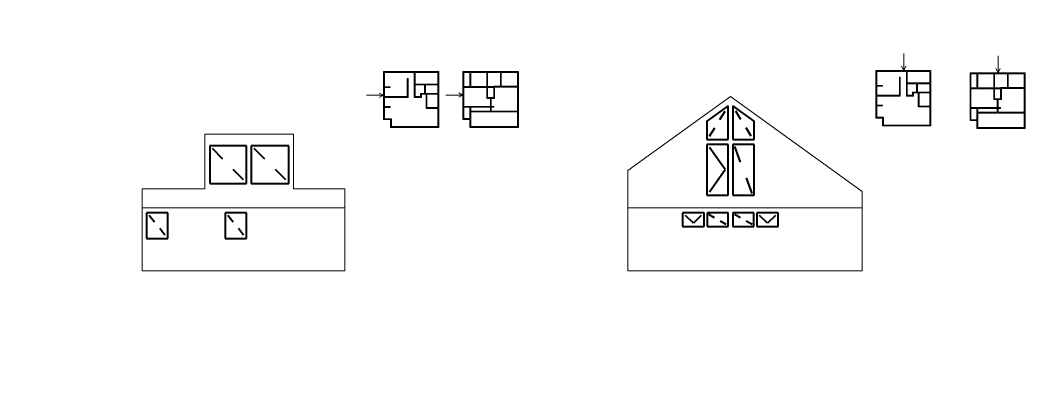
# Model space of a CAD drawing. Header units: millimetres. Extents: x 0 to 6720, y 0 to 401.
# Drawn here: x 823 to 1667, y 0 to 297 of the extents above; entities that cross this region are included whole.
import ezdxf

# ---------------------------------------------------------------- set-up
doc = ezdxf.new("R2010")
doc.units = ezdxf.units.MM
for name, pattern in [('K5LT32773', [0]), ('K5LT32775', [250, 62.5, -62.5, 62.5, -62.5]), ('K5LT32776', [0]), ('K5LT32778', [0]), ('K5LT32779', [0]), ('K5LT32780', [250, 62.5, -62.5, 62.5, -62.5]), ('K5LT_BASIC', [0])]:
    doc.linetypes.add(name, pattern=pattern)
doc.layers.add('Системный слой', color=7, linetype='Continuous')

msp = doc.modelspace()

# ---------------------------------------------------------------- linework, layer by layer
at = {"layer": 'Системный слой', "color": 1, "linetype": 'K5LT32778', "lineweight": 18}
for p, q in [((1554.07075, 255.62926), (1554.07075, 269.7469)), ((1632.07075, 253.6), (1632.07075, 267.71765)), ((1554.07075, 255.62926), (1552.30604, 259.15867)), ((1554.07075, 255.62926), (1555.83545, 259.15867)), ((1632.07075, 253.6), (1630.30604, 257.12941)), ((1632.07075, 253.6), (1633.83545, 257.12941)), ((1123.70616, 235.16697), (1120.16006, 236.94002)), ((1189.44138, 235.22459), (1185.89528, 236.99764)), ((1123.70616, 235.16697), (1109.52176, 235.16697)), ((1123.70616, 235.16697), (1120.16006, 233.39392)), ((1189.44138, 235.22459), (1175.25699, 235.22459)), ((1189.44138, 235.22459), (1185.89528, 233.45154))]:
    msp.add_line(p, q, dxfattribs=at)
at = {"layer": 'Системный слой', "color": 3, "linetype": 'K5LT32779', "lineweight": 18}
for p, q in [((1123.70616, 254.62323), (1123.70616, 253.77217)), ((1123.70616, 249.58777), (1123.70616, 253.77217)), ((1124.46266, 253.77217), (1123.70616, 253.77217)), ((1124.46266, 253.77217), (1124.46266, 253.86673)), ((1124.46266, 249.58777), (1124.46266, 253.77217)), ((1189.44138, 254.68085), (1189.44138, 241.44208)), ((1190.19789, 242.2695), (1190.19789, 253.92435)), ((1547.22369, 255.62926), (1530.89428, 255.62926)), ((1531.64722, 254.87631), (1547.22369, 254.87631)), ((1547.22369, 255.62926), (1551.41193, 255.62926)), ((1547.22369, 255.62926), (1547.22369, 254.87631)), ((1547.22369, 254.87631), (1551.41193, 254.87631)), ((1551.97663, 255.62926), (1551.41193, 255.62926)), ((1551.41193, 254.87631), (1551.41193, 255.62926)), ((1551.41193, 254.87631), (1551.97663, 254.87631)), ((1551.97663, 255.62926), (1556.07075, 255.62926)), ((1551.97663, 255.62926), (1551.97663, 254.87631)), ((1551.97663, 254.87631), (1556.07075, 254.87631)), ((1557.01193, 255.62926), (1556.07075, 255.62926)), ((1556.07075, 254.87631), (1556.07075, 255.62926)), ((1556.07075, 254.87631), (1556.1884, 254.87631)), ((1556.89428, 254.87631), (1557.01193, 254.87631)), ((1557.01193, 255.62926), (1561.10604, 255.62926)), ((1557.01193, 255.62926), (1557.01193, 254.87631)), ((1557.01193, 254.87631), (1561.10604, 254.87631)), ((1561.67075, 255.62926), (1561.10604, 255.62926)), ((1561.10604, 254.87631), (1561.10604, 255.62926)), ((1561.10604, 254.87631), (1561.67075, 254.87631)), ((1561.67075, 255.62926), (1565.85898, 255.62926)), ((1561.67075, 255.62926), (1561.67075, 254.87631)), ((1561.67075, 254.87631), (1565.85898, 254.87631)), ((1576.49428, 255.62926), (1565.85898, 255.62926)), ((1565.85898, 254.87631), (1565.85898, 255.62926)), ((1565.85898, 254.87631), (1575.74134, 254.87631)), ((1629.92957, 253.6), (1608.89428, 253.6)), ((1629.92957, 253.6), (1634.07075, 253.6)), ((1629.92957, 253.6), (1629.92957, 252.84706)), ((1629.92957, 253.6), (1634.07075, 253.6)), ((1629.92957, 253.6), (1629.92957, 252.84706)), ((1635.01193, 253.6), (1634.07075, 253.6)), ((1634.07075, 252.84706), (1634.07075, 253.6)), ((1634.07075, 252.84706), (1634.07075, 253.6)), ((1635.01193, 253.6), (1635.01193, 252.84706)), ((1635.01193, 253.6), (1639.1531, 253.6)), ((1635.01193, 253.6), (1635.01193, 252.84706)), ((1654.49428, 253.6), (1639.1531, 253.6)), ((1639.1531, 252.84706), (1639.1531, 253.6)), ((1639.1531, 252.84706), (1639.1531, 253.6)), ((1123.70616, 249.58777), (1123.70616, 238.3821)), ((1123.70616, 249.58777), (1124.46266, 249.58777)), ((1124.46266, 238.3821), (1124.46266, 249.58777)), ((1609.64722, 252.84706), (1614.61193, 252.84706)), ((1615.31781, 252.84706), (1628.44722, 252.84706)), ((1629.1531, 252.84706), (1629.92957, 252.84706)), ((1629.92957, 252.84706), (1634.07075, 252.84706)), ((1629.92957, 252.84706), (1634.07075, 252.84706)), ((1634.07075, 252.84706), (1635.01193, 252.84706)), ((1635.01193, 252.84706), (1639.1531, 252.84706)), ((1639.1531, 252.84706), (1639.74134, 252.84706)), ((1640.44722, 252.84706), (1653.74134, 252.84706)), ((1123.70616, 234.1977), (1123.70616, 238.3821)), ((1124.46266, 238.3821), (1123.70616, 238.3821)), ((1124.46266, 234.1977), (1124.46266, 238.3821)), ((1189.44138, 234.25532), (1189.44138, 241.44208)), ((1190.19789, 241.44208), (1189.44138, 241.44208)), ((1190.19789, 241.44208), (1190.19789, 241.56028)), ((1190.19789, 234.25532), (1190.19789, 241.44208)), ((1123.70616, 234.1977), (1123.70616, 214.9542)), ((1123.70616, 234.1977), (1124.46266, 234.1977)), ((1124.46266, 234.0795), (1124.46266, 234.1977)), ((1124.46266, 215.7107), (1124.46266, 233.37028)), ((1189.44138, 234.25532), (1189.44138, 233.30969)), ((1189.44138, 234.25532), (1190.19789, 234.25532)), ((1189.44138, 225.98109), (1189.44138, 233.30969)), ((1190.19789, 233.30969), (1189.44138, 233.30969)), ((1190.19789, 233.30969), (1190.19789, 234.25532)), ((1190.19789, 225.98109), (1190.19789, 233.30969)), ((1189.44138, 225.98109), (1189.44138, 215.01182)), ((1189.44138, 225.98109), (1190.19789, 225.98109)), ((1190.19789, 225.86289), (1190.19789, 225.98109)), ((1190.19789, 215.76832), (1190.19789, 225.15367))]:
    msp.add_line(p, q, dxfattribs=at)
at = {"layer": 'Системный слой', "color": 7, "linetype": 'K5LT32773', "lineweight": 18}
for p, q in [((1140.11278, 254.62323), (1123.70616, 254.62323)), ((1124.46266, 253.86673), (1140.11278, 253.86673)), ((1140.11278, 254.62323), (1144.32082, 254.62323)), ((1140.11278, 254.62323), (1140.11278, 253.86673)), ((1140.11278, 253.86673), (1144.32082, 253.86673)), ((1144.88819, 254.62323), (1144.32082, 254.62323)), ((1144.32082, 253.86673), (1144.32082, 254.62323)), ((1144.32082, 253.86673), (1144.88819, 253.86673)), ((1144.88819, 254.62323), (1149.00167, 254.62323)), ((1144.88819, 254.62323), (1144.88819, 253.86673)), ((1144.88819, 253.86673), (1149.00167, 253.86673)), ((1149.94729, 254.62323), (1149.00167, 254.62323)), ((1149.00167, 253.86673), (1149.00167, 254.62323)), ((1149.00167, 253.86673), (1149.11987, 253.86673)), ((1149.11987, 253.86673), (1149.11987, 251.4081)), ((1149.82909, 253.86673), (1149.94729, 253.86673)), ((1149.82909, 251.4081), (1149.82909, 253.86673)), ((1149.94729, 254.62323), (1154.06077, 254.62323)), ((1149.94729, 254.62323), (1149.94729, 253.86673)), ((1149.94729, 253.86673), (1154.06077, 253.86673)), ((1154.62815, 254.62323), (1154.06077, 254.62323)), ((1154.06077, 253.86673), (1154.06077, 254.62323)), ((1154.06077, 253.86673), (1154.62815, 253.86673)), ((1154.62815, 254.62323), (1158.83618, 254.62323)), ((1154.62815, 254.62323), (1154.62815, 253.86673)), ((1154.62815, 253.86673), (1158.83618, 253.86673)), ((1169.52176, 254.62323), (1158.83618, 254.62323)), ((1158.83618, 253.86673), (1158.83618, 254.62323)), ((1158.83618, 253.86673), (1168.76526, 253.86673)), ((1168.76526, 253.86673), (1168.76526, 244.33955)), ((1169.52176, 243.51212), (1169.52176, 254.62323)), ((1210.57614, 254.68085), (1189.44138, 254.68085)), ((1190.19789, 253.92435), (1195.18606, 253.92435)), ((1195.18606, 253.92435), (1195.18606, 242.2695)), ((1195.89528, 242.2695), (1195.89528, 253.92435)), ((1195.89528, 253.92435), (1209.08677, 253.92435)), ((1209.08677, 253.92435), (1209.08677, 253.87707)), ((1209.79599, 253.87707), (1209.08677, 253.87707)), ((1209.79599, 253.92435), (1210.57614, 253.92435)), ((1209.79599, 253.87707), (1209.79599, 253.92435)), ((1210.57614, 254.68085), (1214.73689, 254.68085)), ((1210.57614, 254.68085), (1210.57614, 253.92435)), ((1210.57614, 254.68085), (1214.73689, 254.68085)), ((1210.57614, 254.68085), (1210.57614, 253.92435)), ((1210.57614, 253.92435), (1214.73689, 253.92435)), ((1210.57614, 253.92435), (1214.73689, 253.92435)), ((1215.68252, 254.68085), (1214.73689, 254.68085)), ((1214.73689, 253.92435), (1214.73689, 254.68085)), ((1214.73689, 253.92435), (1214.73689, 254.68085)), ((1214.73689, 253.92435), (1215.68252, 253.92435)), ((1215.68252, 254.68085), (1215.68252, 253.92435)), ((1215.68252, 254.68085), (1219.84328, 254.68085)), ((1215.68252, 254.68085), (1215.68252, 253.92435)), ((1215.68252, 253.92435), (1219.84328, 253.92435)), ((1235.25699, 254.68085), (1219.84328, 254.68085)), ((1219.84328, 253.92435), (1219.84328, 254.68085)), ((1219.84328, 253.92435), (1219.84328, 254.68085)), ((1219.84328, 253.92435), (1220.43429, 253.92435)), ((1220.43429, 253.92435), (1220.43429, 250.09456)), ((1221.14351, 253.92435), (1234.50049, 253.92435)), ((1221.14351, 250.09456), (1221.14351, 253.92435)), ((1234.50049, 253.92435), (1234.50049, 242.55319)), ((1235.25699, 208.58156), (1235.25699, 254.68085)), ((1530.89428, 255.62926), (1530.89428, 254.7822)), ((1530.89428, 250.61749), (1530.89428, 254.7822)), ((1531.64722, 254.7822), (1530.89428, 254.7822)), ((1531.64722, 254.7822), (1531.64722, 254.87631)), ((1531.64722, 250.61749), (1531.64722, 254.7822)), ((1556.1884, 254.87631), (1556.1884, 252.42926)), ((1556.89428, 252.42926), (1556.89428, 254.87631)), ((1575.74134, 254.87631), (1575.74134, 245.39396)), ((1576.49428, 244.57043), (1576.49428, 255.62926)), ((1608.89428, 253.6), (1608.89428, 240.42353)), ((1654.49428, 207.71765), (1654.49428, 253.6)), ((1143.35155, 248.99676), (1143.35155, 234.0795)), ((1144.06077, 248.99676), (1143.35155, 248.99676)), ((1144.06077, 233.37028), (1144.06077, 248.99676)), ((1149.82909, 251.4081), (1149.11987, 251.4081)), ((1149.11987, 247.6256), (1149.11987, 233.37028)), ((1149.11987, 247.6256), (1149.82909, 247.6256)), ((1149.82909, 234.0795), (1149.82909, 247.6256)), ((1209.08677, 249.62175), (1209.08677, 232.52955)), ((1209.08677, 249.62175), (1209.79599, 249.62175)), ((1209.79599, 233.23877), (1209.79599, 249.62175)), ((1221.14351, 250.09456), (1220.43429, 250.09456)), ((1220.43429, 246.31206), (1220.43429, 242.55319)), ((1220.43429, 246.31206), (1221.14351, 246.31206)), ((1221.14351, 242.55319), (1221.14351, 246.31206)), ((1530.89428, 250.61749), (1530.89428, 239.46455)), ((1530.89428, 250.61749), (1531.64722, 250.61749)), ((1531.64722, 239.46455), (1531.64722, 250.61749)), ((1550.44722, 250.02926), (1550.44722, 235.1822)), ((1551.1531, 250.02926), (1550.44722, 250.02926)), ((1551.1531, 234.47631), (1551.1531, 250.02926)), ((1556.89428, 252.42926), (1556.1884, 252.42926)), ((1556.1884, 248.66455), (1556.1884, 234.47631)), ((1556.1884, 248.66455), (1556.89428, 248.66455)), ((1556.89428, 235.1822), (1556.89428, 248.66455)), ((1575.74134, 245.39396), (1556.91781, 245.39396)), ((1556.91781, 245.39396), (1556.91781, 244.68808)), ((1609.64722, 241.24706), (1609.64722, 252.84706)), ((1614.61193, 252.84706), (1614.61193, 241.24706)), ((1615.31781, 241.24706), (1615.31781, 252.84706)), ((1628.44722, 252.84706), (1628.44722, 252.8)), ((1629.1531, 252.8), (1628.44722, 252.8)), ((1628.44722, 248.5647), (1628.44722, 231.55294)), ((1628.44722, 248.5647), (1629.1531, 248.5647)), ((1629.1531, 252.8), (1629.1531, 252.84706)), ((1629.1531, 232.25882), (1629.1531, 248.5647)), ((1639.74134, 252.84706), (1639.74134, 249.03529)), ((1640.44722, 249.03529), (1639.74134, 249.03529)), ((1639.74134, 245.27059), (1639.74134, 241.52941)), ((1639.74134, 245.27059), (1640.44722, 245.27059)), ((1640.44722, 249.03529), (1640.44722, 252.84706)), ((1640.44722, 241.52941), (1640.44722, 245.27059)), ((1653.74134, 252.84706), (1653.74134, 241.52941)), ((1129.33264, 242.21189), (1124.08441, 242.21189)), ((1124.08441, 242.21189), (1124.08441, 241.50267)), ((1124.08441, 241.50267), (1129.33264, 241.50267)), ((1129.33264, 241.50267), (1129.33264, 242.21189)), ((1168.76526, 244.33955), (1149.85273, 244.33955)), ((1149.85273, 244.33955), (1149.85273, 243.63033)), ((1149.85273, 243.63033), (1157.63051, 243.63033)), ((1157.63051, 236.67997), (1154.3681, 236.67997)), ((1154.3681, 236.67997), (1154.3681, 234.0795)), ((1157.63051, 243.63033), (1157.63051, 240.48612)), ((1158.33973, 240.48612), (1157.63051, 240.48612)), ((1157.63051, 236.70361), (1157.63051, 236.67997)), ((1157.63051, 236.70361), (1158.33973, 236.70361)), ((1158.33973, 243.63033), (1168.76526, 243.63033)), ((1158.33973, 240.48612), (1158.33973, 243.63033)), ((1158.33973, 236.67997), (1158.33973, 236.70361)), ((1168.76526, 236.67997), (1158.33973, 236.67997)), ((1168.76526, 243.63033), (1168.76526, 243.51212)), ((1168.76526, 243.51212), (1168.76526, 236.70361)), ((1169.52176, 243.51212), (1168.76526, 243.51212)), ((1168.76526, 236.70361), (1168.76526, 236.67997)), ((1168.76526, 236.70361), (1169.52176, 236.70361)), ((1169.52176, 243.51212), (1169.52176, 236.70361)), ((1169.52176, 233.25208), (1169.52176, 236.70361)), ((1195.18606, 242.2695), (1190.19789, 242.2695)), ((1190.19789, 241.56028), (1214.83145, 241.56028)), ((1214.83145, 242.2695), (1195.89528, 242.2695)), ((1214.83145, 241.56028), (1214.83145, 242.2695)), ((1215.87164, 242.55319), (1214.8551, 242.55319)), ((1214.8551, 242.55319), (1214.8551, 233.23877)), ((1215.56432, 241.84397), (1215.87164, 241.84397)), ((1215.56432, 232.52955), (1215.56432, 241.84397)), ((1215.87164, 242.55319), (1215.87164, 241.84397)), ((1220.43429, 242.55319), (1220.12696, 242.55319)), ((1220.12696, 241.84397), (1220.12696, 242.55319)), ((1220.12696, 241.84397), (1234.50049, 241.84397)), ((1234.50049, 242.55319), (1221.14351, 242.55319)), ((1234.50049, 241.84397), (1234.50049, 221.98582)), ((1530.89428, 235.29984), (1530.89428, 239.46455)), ((1531.64722, 239.46455), (1530.89428, 239.46455)), ((1536.49428, 243.27631), (1531.27075, 243.27631)), ((1531.27075, 243.27631), (1531.27075, 242.57043)), ((1531.27075, 242.57043), (1536.49428, 242.57043)), ((1531.64722, 235.29984), (1531.64722, 239.46455)), ((1536.49428, 242.57043), (1536.49428, 243.27631)), ((1556.91781, 244.68808), (1564.65898, 244.68808)), ((1564.65898, 237.77043), (1561.41193, 237.77043)), ((1561.41193, 237.77043), (1561.41193, 235.1822)), ((1562.11781, 237.06455), (1565.97663, 237.06455)), ((1562.11781, 234.47631), (1562.11781, 237.06455)), ((1564.65898, 244.68808), (1564.65898, 241.55867)), ((1565.36487, 241.55867), (1564.65898, 241.55867)), ((1564.65898, 237.79396), (1564.65898, 237.77043)), ((1564.65898, 237.79396), (1565.36487, 237.79396)), ((1565.36487, 244.68808), (1575.74134, 244.68808)), ((1565.36487, 241.55867), (1565.36487, 244.68808)), ((1565.36487, 237.77043), (1565.36487, 237.79396)), ((1575.74134, 237.77043), (1565.36487, 237.77043)), ((1565.97663, 237.06455), (1565.97663, 233.9822)), ((1566.68251, 233.9822), (1566.68251, 237.06455)), ((1566.68251, 237.06455), (1575.74134, 237.06455)), ((1575.74134, 244.68808), (1575.74134, 244.57043)), ((1575.74134, 244.57043), (1575.74134, 237.79396)), ((1576.49428, 244.57043), (1575.74134, 244.57043)), ((1575.74134, 237.79396), (1575.74134, 237.77043)), ((1575.74134, 237.79396), (1576.49428, 237.79396)), ((1575.74134, 237.06455), (1575.74134, 234.35867)), ((1576.49428, 244.57043), (1576.49428, 237.79396)), ((1576.49428, 234.35867), (1576.49428, 237.79396)), ((1608.89428, 233.27059), (1608.89428, 240.42353)), ((1609.64722, 240.42353), (1608.89428, 240.42353)), ((1614.61193, 241.24706), (1609.64722, 241.24706)), ((1609.64722, 240.42353), (1609.64722, 240.54118)), ((1609.64722, 240.54118), (1634.16487, 240.54118)), ((1609.64722, 233.27059), (1609.64722, 240.42353)), ((1634.16487, 241.24706), (1615.31781, 241.24706)), ((1634.16487, 240.54118), (1634.16487, 241.24706)), ((1635.20016, 241.52941), (1634.1884, 241.52941)), ((1634.1884, 241.52941), (1634.1884, 232.25882)), ((1634.89428, 240.82353), (1635.20016, 240.82353)), ((1634.89428, 231.55294), (1634.89428, 240.82353)), ((1635.20016, 241.52941), (1635.20016, 240.82353)), ((1639.74134, 241.52941), (1639.43545, 241.52941)), ((1639.43545, 240.82353), (1639.43545, 241.52941)), ((1639.43545, 240.82353), (1653.74134, 240.82353)), ((1653.74134, 241.52941), (1640.44722, 241.52941)), ((1653.74134, 240.82353), (1653.74134, 221.05882)), ((1139.07259, 234.0795), (1124.46266, 234.0795)), ((1124.46266, 233.37028), (1139.07259, 233.37028)), ((1139.07259, 234.0795), (1139.07259, 233.37028)), ((1143.35155, 234.0795), (1143.32791, 234.0795)), ((1143.32791, 233.37028), (1143.32791, 234.0795)), ((1143.32791, 233.37028), (1144.06077, 233.37028)), ((1149.11987, 233.37028), (1150.1837, 233.37028)), ((1150.1837, 234.0795), (1149.82909, 234.0795)), ((1150.1837, 234.0795), (1150.1837, 233.37028)), ((1154.3681, 234.0795), (1153.96621, 234.0795)), ((1153.96621, 233.37028), (1153.96621, 234.0795)), ((1153.96621, 233.37028), (1155.07732, 233.37028)), ((1155.07732, 235.97075), (1158.95439, 235.97075)), ((1155.07732, 233.37028), (1155.07732, 235.97075)), ((1158.95439, 235.97075), (1158.95439, 232.87382)), ((1159.66361, 232.87382), (1158.95439, 232.87382)), ((1158.95439, 229.09132), (1158.95439, 224.29226)), ((1158.95439, 229.09132), (1159.66361, 229.09132)), ((1159.66361, 232.87382), (1159.66361, 235.97075)), ((1159.66361, 235.97075), (1168.76526, 235.97075)), ((1159.66361, 225.00148), (1159.66361, 229.09132)), ((1168.76526, 235.97075), (1168.76526, 233.25208)), ((1169.52176, 233.25208), (1168.76526, 233.25208)), ((1168.76526, 228.52394), (1168.76526, 225.00148)), ((1168.76526, 228.52394), (1169.52176, 228.52394)), ((1169.52176, 214.85964), (1169.52176, 228.52394)), ((1209.08677, 232.52955), (1212.0655, 232.52955)), ((1214.8551, 233.23877), (1209.79599, 233.23877)), ((1212.0655, 232.52955), (1212.0655, 221.98582)), ((1212.77472, 232.52955), (1215.56432, 232.52955)), ((1212.77472, 221.98582), (1212.77472, 232.52955)), ((1530.89428, 235.29984), (1530.89428, 216.1469)), ((1530.89428, 235.29984), (1531.64722, 235.29984)), ((1531.64722, 235.1822), (1531.64722, 235.29984)), ((1546.1884, 235.1822), (1531.64722, 235.1822)), ((1531.64722, 216.89984), (1531.64722, 234.47631)), ((1531.64722, 234.47631), (1546.1884, 234.47631)), ((1546.1884, 235.1822), (1546.1884, 234.47631)), ((1550.44722, 235.1822), (1550.42369, 235.1822)), ((1550.42369, 234.47631), (1550.42369, 235.1822)), ((1550.42369, 234.47631), (1551.1531, 234.47631)), ((1556.1884, 234.47631), (1557.24722, 234.47631)), ((1557.24722, 235.1822), (1556.89428, 235.1822)), ((1557.24722, 235.1822), (1557.24722, 234.47631)), ((1561.41193, 235.1822), (1561.01193, 235.1822)), ((1561.01193, 234.47631), (1561.01193, 235.1822)), ((1561.01193, 234.47631), (1562.11781, 234.47631)), ((1566.68251, 233.9822), (1565.97663, 233.9822)), ((1565.97663, 230.21749), (1565.97663, 225.44102)), ((1565.97663, 230.21749), (1566.68251, 230.21749)), ((1566.68251, 226.1469), (1566.68251, 230.21749)), ((1576.49428, 234.35867), (1575.74134, 234.35867)), ((1575.74134, 229.65278), (1575.74134, 226.1469)), ((1575.74134, 229.65278), (1576.49428, 229.65278)), ((1576.49428, 216.05279), (1576.49428, 229.65278)), ((1608.89428, 233.27059), (1608.89428, 232.32941)), ((1608.89428, 233.27059), (1609.64722, 233.27059)), ((1608.89428, 225.03529), (1608.89428, 232.32941)), ((1609.64722, 232.32941), (1608.89428, 232.32941)), ((1609.64722, 232.32941), (1609.64722, 233.27059)), ((1609.64722, 225.03529), (1609.64722, 232.32941)), ((1628.44722, 231.55294), (1631.41193, 231.55294)), ((1634.1884, 232.25882), (1629.1531, 232.25882)), ((1631.41193, 231.55294), (1631.41193, 221.05882)), ((1632.11781, 231.55294), (1634.89428, 231.55294)), ((1632.11781, 221.05882), (1632.11781, 231.55294)), ((1129.33264, 225.80527), (1124.08441, 225.80527)), ((1124.08441, 225.80527), (1124.08441, 225.09605)), ((1124.08441, 225.09605), (1129.33264, 225.09605)), ((1129.33264, 225.09605), (1129.33264, 225.80527)), ((1158.95439, 224.29226), (1168.76526, 224.29226)), ((1168.76526, 225.00148), (1159.66361, 225.00148)), ((1168.76526, 224.29226), (1168.76526, 214.85964)), ((1214.83145, 225.86289), (1190.19789, 225.86289)), ((1190.19789, 225.15367), (1195.16242, 225.15367)), ((1195.16242, 225.15367), (1195.16242, 215.76832)), ((1195.91893, 225.15367), (1214.83145, 225.15367)), ((1195.91893, 221.98582), (1195.91893, 225.15367)), ((1196.01349, 221.98582), (1195.91893, 221.98582)), ((1195.91893, 221.2766), (1196.01349, 221.2766)), ((1195.91893, 209.33806), (1195.91893, 221.2766)), ((1209.25226, 221.98582), (1196.01349, 221.98582)), ((1196.01349, 221.98582), (1196.01349, 221.2766)), ((1209.25226, 221.2766), (1196.01349, 221.2766)), ((1212.0655, 221.98582), (1209.25226, 221.98582)), ((1209.25226, 221.2766), (1209.25226, 221.98582)), ((1209.25226, 221.2766), (1215.58796, 221.2766)), ((1215.58796, 221.98582), (1212.77472, 221.98582)), ((1214.83145, 225.15367), (1214.83145, 225.86289)), ((1220.41065, 221.98582), (1215.58796, 221.98582)), ((1215.58796, 221.98582), (1215.58796, 221.2766)), ((1220.41065, 221.2766), (1215.58796, 221.2766)), ((1221.16715, 221.98582), (1220.41065, 221.98582)), ((1220.41065, 221.2766), (1220.41065, 221.98582)), ((1220.41065, 221.2766), (1221.16715, 221.2766)), ((1234.40592, 221.98582), (1221.16715, 221.98582)), ((1221.16715, 221.98582), (1221.16715, 221.2766)), ((1234.40592, 221.2766), (1221.16715, 221.2766)), ((1234.50049, 221.98582), (1234.40592, 221.98582)), ((1234.40592, 221.2766), (1234.40592, 221.98582)), ((1234.40592, 221.2766), (1234.50049, 221.2766)), ((1234.50049, 221.2766), (1234.50049, 209.33806)), ((1536.49428, 226.9469), (1531.27075, 226.9469)), ((1531.27075, 226.9469), (1531.27075, 226.24102)), ((1531.27075, 226.24102), (1536.49428, 226.24102)), ((1536.49428, 226.24102), (1536.49428, 226.9469)), ((1565.97663, 225.44102), (1575.74134, 225.44102)), ((1575.74134, 226.1469), (1566.68251, 226.1469)), ((1575.74134, 225.44102), (1575.74134, 216.05279)), ((1608.89428, 225.03529), (1608.89428, 214.11765)), ((1608.89428, 225.03529), (1609.64722, 225.03529)), ((1609.64722, 224.91765), (1609.64722, 225.03529)), ((1634.16487, 224.91765), (1609.64722, 224.91765)), ((1609.64722, 214.87059), (1609.64722, 224.21177)), ((1609.64722, 224.21177), (1614.5884, 224.21177)), ((1614.5884, 224.21177), (1614.5884, 214.87059)), ((1615.34134, 224.21177), (1634.16487, 224.21177)), ((1615.34134, 221.05882), (1615.34134, 224.21177)), ((1615.43545, 221.05882), (1615.34134, 221.05882)), ((1615.34134, 220.35294), (1615.43545, 220.35294)), ((1615.34134, 208.47059), (1615.34134, 220.35294)), ((1628.61193, 221.05882), (1615.43545, 221.05882)), ((1615.43545, 221.05882), (1615.43545, 220.35294)), ((1628.61193, 220.35294), (1615.43545, 220.35294)), ((1631.41193, 221.05882), (1628.61193, 221.05882)), ((1628.61193, 220.35294), (1628.61193, 221.05882)), ((1628.61193, 220.35294), (1634.91781, 220.35294)), ((1634.91781, 221.05882), (1632.11781, 221.05882)), ((1634.16487, 224.21177), (1634.16487, 224.91765)), ((1639.71781, 221.05882), (1634.91781, 221.05882)), ((1634.91781, 221.05882), (1634.91781, 220.35294)), ((1639.71781, 220.35294), (1634.91781, 220.35294)), ((1640.47075, 221.05882), (1639.71781, 221.05882)), ((1639.71781, 220.35294), (1639.71781, 221.05882)), ((1639.71781, 220.35294), (1640.47075, 220.35294)), ((1653.64722, 221.05882), (1640.47075, 221.05882)), ((1640.47075, 221.05882), (1640.47075, 220.35294)), ((1653.64722, 220.35294), (1640.47075, 220.35294)), ((1653.74134, 221.05882), (1653.64722, 221.05882)), ((1653.64722, 220.35294), (1653.64722, 221.05882)), ((1653.64722, 220.35294), (1653.74134, 220.35294)), ((1653.74134, 220.35294), (1653.74134, 208.47059)), ((1123.70616, 214.9542), (1124.55722, 214.9542)), ((1124.55722, 215.7107), (1124.46266, 215.7107)), ((1128.76526, 215.7107), (1124.55722, 215.7107)), ((1124.55722, 215.7107), (1124.55722, 214.9542)), ((1128.76526, 214.9542), (1124.55722, 214.9542)), ((1130.1837, 215.7107), (1128.76526, 215.7107)), ((1128.76526, 214.9542), (1128.76526, 215.7107)), ((1128.76526, 214.9542), (1129.4272, 214.9542)), ((1129.4272, 214.9542), (1129.4272, 214.85964)), ((1129.4272, 209.37501), (1129.4272, 214.85964)), ((1130.1837, 214.85964), (1129.4272, 214.85964)), ((1130.1837, 214.85964), (1130.1837, 215.7107)), ((1130.1837, 209.37501), (1130.1837, 214.85964)), ((1168.76526, 214.85964), (1168.76526, 209.37501)), ((1169.52176, 214.85964), (1168.76526, 214.85964)), ((1169.52176, 214.85964), (1169.52176, 209.37501)), ((1189.44138, 215.01182), (1195.16242, 215.01182)), ((1195.16242, 215.76832), (1190.19789, 215.76832)), ((1195.16242, 215.01182), (1195.16242, 208.58156)), ((1530.89428, 216.1469), (1531.74134, 216.1469)), ((1531.74134, 216.89984), (1531.64722, 216.89984)), ((1535.92957, 216.89984), (1531.74134, 216.89984)), ((1531.74134, 216.89984), (1531.74134, 216.1469)), ((1535.92957, 216.1469), (1531.74134, 216.1469)), ((1537.34134, 216.89984), (1535.92957, 216.89984)), ((1535.92957, 216.1469), (1535.92957, 216.89984)), ((1535.92957, 216.1469), (1536.5884, 216.1469)), ((1536.5884, 216.1469), (1536.5884, 216.05279)), ((1536.5884, 210.59396), (1536.5884, 216.05279)), ((1537.34134, 216.05279), (1536.5884, 216.05279)), ((1537.34134, 216.05279), (1537.34134, 216.89984)), ((1537.34134, 210.59396), (1537.34134, 216.05279)), ((1575.74134, 216.05279), (1575.74134, 210.59396)), ((1576.49428, 216.05279), (1575.74134, 216.05279)), ((1576.49428, 216.05279), (1576.49428, 210.59396)), ((1608.89428, 214.11765), (1614.5884, 214.11765)), ((1614.5884, 214.87059), (1609.64722, 214.87059)), ((1614.5884, 214.11765), (1614.5884, 207.71765)), ((1129.4272, 209.37501), (1129.4272, 208.52394)), ((1129.4272, 209.37501), (1130.1837, 209.37501)), ((1129.4272, 208.52394), (1130.27826, 208.52394)), ((1130.1837, 209.28044), (1130.1837, 209.37501)), ((1130.27826, 209.28044), (1130.1837, 209.28044)), ((1139.16715, 209.28044), (1130.27826, 209.28044)), ((1130.27826, 209.28044), (1130.27826, 208.52394)), ((1139.16715, 208.52394), (1130.27826, 208.52394)), ((1140.11278, 209.28044), (1139.16715, 209.28044)), ((1139.16715, 208.52394), (1139.16715, 209.28044)), ((1139.16715, 208.52394), (1140.11278, 208.52394)), ((1149.00167, 209.28044), (1140.11278, 209.28044)), ((1140.11278, 209.28044), (1140.11278, 208.52394)), ((1149.00167, 208.52394), (1140.11278, 208.52394)), ((1149.94729, 209.28044), (1149.00167, 209.28044)), ((1149.00167, 208.52394), (1149.00167, 209.28044)), ((1149.00167, 208.52394), (1149.94729, 208.52394)), ((1158.83618, 209.28044), (1149.94729, 209.28044)), ((1149.94729, 209.28044), (1149.94729, 208.52394)), ((1158.83618, 208.52394), (1149.94729, 208.52394)), ((1159.78181, 209.28044), (1158.83618, 209.28044)), ((1158.83618, 208.52394), (1158.83618, 209.28044)), ((1158.83618, 208.52394), (1159.78181, 208.52394)), ((1168.6707, 209.28044), (1159.78181, 209.28044)), ((1159.78181, 209.28044), (1159.78181, 208.52394)), ((1168.6707, 208.52394), (1159.78181, 208.52394)), ((1168.76526, 209.28044), (1168.6707, 209.28044)), ((1168.6707, 208.52394), (1168.6707, 209.28044)), ((1168.6707, 208.52394), (1169.52176, 208.52394)), ((1168.76526, 209.37501), (1168.76526, 209.28044)), ((1168.76526, 209.37501), (1169.52176, 209.37501)), ((1169.52176, 208.52394), (1169.52176, 209.37501)), ((1195.16242, 208.58156), (1196.01349, 208.58156)), ((1196.01349, 209.33806), (1195.91893, 209.33806)), ((1214.73689, 209.33806), (1196.01349, 209.33806)), ((1196.01349, 209.33806), (1196.01349, 208.58156)), ((1204.90238, 209.33806), (1196.01349, 209.33806)), ((1196.01349, 209.33806), (1196.01349, 208.58156)), ((1214.73689, 208.58156), (1196.01349, 208.58156)), ((1204.90238, 208.58156), (1196.01349, 208.58156)), ((1204.90238, 208.58156), (1204.90238, 209.33806)), ((1214.73689, 209.33806), (1205.848, 209.33806)), ((1205.848, 209.33806), (1205.848, 208.58156)), ((1214.73689, 208.58156), (1205.848, 208.58156)), ((1215.68252, 209.33806), (1214.73689, 209.33806)), ((1214.73689, 208.58156), (1214.73689, 209.33806)), ((1214.73689, 208.58156), (1214.73689, 209.33806)), ((1214.73689, 208.58156), (1215.68252, 208.58156)), ((1234.40592, 209.33806), (1215.68252, 209.33806)), ((1215.68252, 209.33806), (1215.68252, 208.58156)), ((1224.57141, 209.33806), (1215.68252, 209.33806)), ((1215.68252, 209.33806), (1215.68252, 208.58156)), ((1234.40592, 208.58156), (1215.68252, 208.58156)), ((1224.57141, 208.58156), (1215.68252, 208.58156)), ((1224.57141, 208.58156), (1224.57141, 209.33806)), ((1234.40592, 209.33806), (1225.51703, 209.33806)), ((1225.51703, 209.33806), (1225.51703, 208.58156)), ((1234.40592, 208.58156), (1225.51703, 208.58156)), ((1234.50049, 209.33806), (1234.40592, 209.33806)), ((1234.40592, 208.58156), (1234.40592, 209.33806)), ((1234.40592, 208.58156), (1234.40592, 209.33806)), ((1234.40592, 208.58156), (1235.25699, 208.58156)), ((1536.5884, 210.59396), (1536.5884, 209.7469)), ((1536.5884, 210.59396), (1537.34134, 210.59396)), ((1536.5884, 209.7469), (1537.43545, 209.7469)), ((1537.34134, 210.49984), (1537.34134, 210.59396)), ((1537.43545, 210.49984), (1537.34134, 210.49984)), ((1546.28251, 210.49984), (1537.43545, 210.49984)), ((1537.43545, 210.49984), (1537.43545, 209.7469)), ((1546.28251, 209.7469), (1537.43545, 209.7469)), ((1547.22369, 210.49984), (1546.28251, 210.49984)), ((1546.28251, 209.7469), (1546.28251, 210.49984)), ((1546.28251, 209.7469), (1547.22369, 209.7469)), ((1556.07075, 210.49984), (1547.22369, 210.49984)), ((1547.22369, 210.49984), (1547.22369, 209.7469)), ((1556.07075, 209.7469), (1547.22369, 209.7469)), ((1557.01193, 210.49984), (1556.07075, 210.49984)), ((1556.07075, 209.7469), (1556.07075, 210.49984)), ((1556.07075, 209.7469), (1557.01193, 209.7469)), ((1565.85898, 210.49984), (1557.01193, 210.49984)), ((1557.01193, 210.49984), (1557.01193, 209.7469)), ((1565.85898, 209.7469), (1557.01193, 209.7469)), ((1566.80016, 210.49984), (1565.85898, 210.49984)), ((1565.85898, 209.7469), (1565.85898, 210.49984)), ((1565.85898, 209.7469), (1566.80016, 209.7469)), ((1575.64722, 210.49984), (1566.80016, 210.49984)), ((1566.80016, 210.49984), (1566.80016, 209.7469)), ((1575.64722, 209.7469), (1566.80016, 209.7469)), ((1575.74134, 210.49984), (1575.64722, 210.49984)), ((1575.64722, 209.7469), (1575.64722, 210.49984)), ((1575.64722, 209.7469), (1576.49428, 209.7469)), ((1575.74134, 210.59396), (1575.74134, 210.49984)), ((1575.74134, 210.59396), (1576.49428, 210.59396)), ((1576.49428, 209.7469), (1576.49428, 210.59396)), ((1614.5884, 207.71765), (1615.43545, 207.71765)), ((1615.43545, 208.47059), (1615.34134, 208.47059)), ((1634.07075, 208.47059), (1615.43545, 208.47059)), ((1615.43545, 208.47059), (1615.43545, 207.71765)), ((1624.28251, 208.47059), (1615.43545, 208.47059)), ((1615.43545, 208.47059), (1615.43545, 207.71765)), ((1634.07075, 207.71765), (1615.43545, 207.71765)), ((1624.28251, 207.71765), (1615.43545, 207.71765)), ((1624.28251, 207.71765), (1624.28251, 208.47059)), ((1634.07075, 208.47059), (1625.22369, 208.47059)), ((1625.22369, 208.47059), (1625.22369, 207.71765)), ((1634.07075, 207.71765), (1625.22369, 207.71765)), ((1635.01193, 208.47059), (1634.07075, 208.47059)), ((1634.07075, 207.71765), (1634.07075, 208.47059)), ((1634.07075, 207.71765), (1634.07075, 208.47059)), ((1634.07075, 207.71765), (1635.01193, 207.71765)), ((1653.64722, 208.47059), (1635.01193, 208.47059)), ((1635.01193, 208.47059), (1635.01193, 207.71765)), ((1643.85898, 208.47059), (1635.01193, 208.47059)), ((1635.01193, 208.47059), (1635.01193, 207.71765)), ((1653.64722, 207.71765), (1635.01193, 207.71765)), ((1643.85898, 207.71765), (1635.01193, 207.71765)), ((1643.85898, 207.71765), (1643.85898, 208.47059)), ((1653.64722, 208.47059), (1644.80016, 208.47059)), ((1644.80016, 208.47059), (1644.80016, 207.71765)), ((1653.64722, 207.71765), (1644.80016, 207.71765)), ((1653.74134, 208.47059), (1653.64722, 208.47059)), ((1653.64722, 207.71765), (1653.64722, 208.47059)), ((1653.64722, 207.71765), (1653.64722, 208.47059)), ((1653.64722, 207.71765), (1654.49428, 207.71765))]:
    msp.add_line(p, q, dxfattribs=at)
at = {"layer": 'Системный слой', "color": 7, "linetype": 'K5LT32775', "lineweight": 18}
for p, q in [((1209.08677, 253.87707), (1209.08677, 249.62175)), ((1209.79599, 253.87707), (1209.79599, 249.62175)), ((1215.68252, 254.68085), (1219.84328, 254.68085)), ((1215.68252, 253.92435), (1219.84328, 253.92435)), ((1149.11987, 247.6256), (1149.11987, 251.4081)), ((1149.82909, 247.6256), (1149.82909, 251.4081)), ((1220.43429, 246.31206), (1220.43429, 250.09456)), ((1221.14351, 246.31206), (1221.14351, 250.09456)), ((1556.1884, 248.66455), (1556.1884, 252.42926)), ((1556.89428, 248.66455), (1556.89428, 252.42926)), ((1628.44722, 252.8), (1628.44722, 248.5647)), ((1629.1531, 252.8), (1629.1531, 248.5647)), ((1639.74134, 245.27059), (1639.74134, 249.03529)), ((1640.44722, 245.27059), (1640.44722, 249.03529)), ((1157.63051, 240.48612), (1157.63051, 236.70361)), ((1158.33973, 240.48612), (1158.33973, 236.70361)), ((1215.87164, 242.55319), (1220.12696, 242.55319)), ((1215.87164, 241.84397), (1220.12696, 241.84397)), ((1564.65898, 241.55867), (1564.65898, 237.79396)), ((1565.36487, 241.55867), (1565.36487, 237.79396)), ((1635.20016, 241.52941), (1639.43545, 241.52941)), ((1635.20016, 240.82353), (1639.43545, 240.82353)), ((1143.32791, 234.0795), (1139.07259, 234.0795)), ((1143.32791, 233.37028), (1139.07259, 233.37028)), ((1153.96621, 234.0795), (1150.1837, 234.0795)), ((1153.96621, 233.37028), (1150.1837, 233.37028)), ((1158.95439, 229.09132), (1158.95439, 232.87382)), ((1159.66361, 229.09132), (1159.66361, 232.87382)), ((1168.76526, 233.25208), (1168.76526, 228.52394)), ((1169.52176, 233.25208), (1169.52176, 228.52394)), ((1550.42369, 235.1822), (1546.1884, 235.1822)), ((1550.42369, 234.47631), (1546.1884, 234.47631)), ((1561.01193, 235.1822), (1557.24722, 235.1822)), ((1561.01193, 234.47631), (1557.24722, 234.47631)), ((1565.97663, 230.21749), (1565.97663, 233.9822)), ((1566.68251, 230.21749), (1566.68251, 233.9822)), ((1575.74134, 234.35867), (1575.74134, 229.65278)), ((1576.49428, 234.35867), (1576.49428, 229.65278))]:
    msp.add_line(p, q, dxfattribs=at)
at = {"layer": 'Системный слой', "color": 3, "linetype": 'K5LT32780', "lineweight": 18}
for p, q in [((1635.01193, 253.6), (1639.1531, 253.6)), ((1635.01193, 252.84706), (1639.1531, 252.84706))]:
    msp.add_line(p, q, dxfattribs=at)
at = {"layer": 'Системный слой', "color": 5, "linetype": 'K5LT32776', "lineweight": 18}
for p, q in [((1325.89316, 172.87774), (1410.6932, 234.0316)), ((1410.6932, 234.0316), (1519.69316, 155.42587)), ((1391.09316, 213.76532), (1408.69316, 226.45768)), ((1408.69316, 226.45768), (1408.69316, 198.4)), ((1412.69316, 198.4), (1412.69316, 226.45768)), ((1412.69316, 226.45768), (1430.29316, 213.76537)), ((1391.09316, 198.4), (1391.09316, 213.76532)), ((1430.29316, 213.76537), (1430.29316, 198.4)), ((975.92895, 157.73355), (975.92895, 203.05887)), ((975.92895, 203.05887), (1049.32895, 203.05887)), ((1049.32895, 203.05887), (1049.32895, 157.73353)), ((1408.69316, 198.4), (1391.09316, 198.4)), ((1391.09316, 152.4), (1391.09316, 194.4)), ((1391.09316, 194.4), (1408.69316, 194.4)), ((1408.69316, 194.4), (1408.69316, 152.4)), ((1430.29316, 198.4), (1412.69316, 198.4)), ((1412.69316, 152.4), (1412.69316, 194.4)), ((1412.69316, 194.4), (1430.29316, 194.4)), ((1430.29316, 194.4), (1430.29316, 152.4)), ((979.92895, 162.24094), (979.92895, 193.34094)), ((979.92895, 193.34094), (1010.32895, 193.34094)), ((1010.32895, 193.34094), (1010.32895, 162.24094)), ((1014.32895, 162.24094), (1014.32895, 193.34094)), ((1014.32895, 193.34094), (1045.32895, 193.34094)), ((1045.32895, 193.34094), (1045.32895, 162.24094)), ((1325.89316, 142), (1325.89316, 172.87774)), ((1010.32895, 162.24094), (979.92895, 162.24094)), ((1045.32895, 162.24094), (1014.32895, 162.24094)), ((923.92895, 157.73356), (975.92895, 157.73355)), ((923.92895, 142), (923.92895, 157.73356)), ((1049.32895, 157.73353), (1091.72895, 157.73352)), ((1091.72895, 157.73352), (1091.72895, 142)), ((1408.69316, 152.4), (1391.09316, 152.4)), ((1430.29316, 152.4), (1412.69316, 152.4)), ((1519.69316, 155.42587), (1519.69316, 142)), ((923.92895, 90), (923.92895, 142)), ((923.92895, 142), (1091.72895, 142)), ((1091.72895, 142), (923.92895, 142)), ((927.52895, 116.6), (927.52895, 138)), ((927.52895, 138), (945.22895, 138)), ((945.22895, 138), (945.22895, 116.6)), ((992.62895, 116.6), (992.62895, 138)), ((992.62895, 138), (1010.32895, 138)), ((1010.32895, 138), (1010.32895, 116.6)), ((1091.72895, 142), (1091.72895, 90)), ((1325.89316, 90), (1325.89316, 142)), ((1325.89316, 142), (1519.69316, 142)), ((1519.69316, 142), (1325.89316, 142)), ((1371.09316, 126.6), (1371.09316, 138)), ((1371.09316, 138), (1388.89316, 138)), ((1388.89316, 138), (1388.89316, 126.6)), ((1391.29316, 126.6), (1391.29316, 138)), ((1391.29316, 138), (1408.69316, 138)), ((1408.69316, 138), (1408.69316, 126.6)), ((1412.69316, 126.6), (1412.69316, 138)), ((1412.69316, 138), (1430.09316, 138)), ((1430.09316, 138), (1430.09316, 126.6)), ((1432.49316, 126.6), (1432.49316, 138)), ((1432.49316, 138), (1450.29316, 138)), ((1450.29316, 138), (1450.29316, 126.6)), ((1519.69316, 142), (1519.69316, 90)), ((1388.89316, 126.6), (1371.09316, 126.6)), ((1408.69316, 126.6), (1391.29316, 126.6)), ((1430.09316, 126.6), (1412.69316, 126.6)), ((1450.29316, 126.6), (1432.49316, 126.6)), ((945.22895, 116.6), (927.52895, 116.6)), ((1010.32895, 116.6), (992.62895, 116.6)), ((1091.72895, 90), (923.92895, 90)), ((1519.69316, 90), (1325.89316, 90))]:
    msp.add_line(p, q, dxfattribs=at)
at = {"layer": 'Системный слой', "color": 5, "linetype": 'K5LT_BASIC', "lineweight": 40}
for p, q in [((1408.69316, 226.45768), (1391.09316, 213.76532)), ((1402.04412, 214.9776), (1406.33316, 221.84608)), ((1408.69316, 198.4), (1408.69316, 226.45768)), ((1430.29316, 213.76537), (1412.69316, 226.45768)), ((1412.69316, 226.45768), (1412.69316, 198.4)), ((1419.3422, 214.9776), (1415.05316, 221.84609)), ((1391.09316, 213.76532), (1391.09316, 198.4)), ((1430.29316, 198.4), (1430.29316, 213.76537)), ((1393.45316, 201.22), (1397.7422, 208.08849)), ((1427.93316, 201.22), (1423.64412, 208.08849)), ((1391.09316, 198.4), (1408.69316, 198.4)), ((1408.69316, 194.4), (1391.09316, 194.4)), ((1391.09316, 194.4), (1391.09316, 152.4)), ((1408.69316, 152.4), (1408.69316, 194.4)), ((1412.69316, 198.4), (1430.29316, 198.4)), ((1430.29316, 194.4), (1412.69316, 194.4)), ((1412.69316, 194.4), (1412.69316, 152.4)), ((1430.29316, 152.4), (1430.29316, 194.4)), ((1010.32895, 193.34094), (979.92895, 193.34094)), ((979.92895, 193.34094), (979.92895, 162.24094)), ((990.84039, 182.34958), (982.28895, 190.98094)), ((1010.32895, 162.24094), (1010.32895, 193.34094)), ((1045.32895, 193.34094), (1014.32895, 193.34094)), ((1014.32895, 193.34094), (1014.32895, 162.24094)), ((1025.44019, 182.34958), (1016.68895, 190.98094)), ((1045.32895, 162.24094), (1045.32895, 193.34094)), ((1406.33316, 173.63), (1393.45316, 192.04)), ((1419.075, 179.89296), (1414.25316, 192.84)), ((1007.96895, 165.06094), (999.41751, 173.6923)), ((1042.96895, 165.06094), (1034.21771, 173.6923)), ((1393.45316, 155.22), (1406.33316, 173.63)), ((979.92895, 162.24094), (1010.32895, 162.24094)), ((1014.32895, 162.24094), (1045.32895, 162.24094)), ((1428.73316, 153.96), (1423.91132, 166.90704)), ((1391.09316, 152.4), (1408.69316, 152.4)), ((1412.69316, 152.4), (1430.29316, 152.4)), ((945.22895, 138), (927.52895, 138)), ((927.52895, 138), (927.52895, 116.6)), ((934.21129, 130.23874), (929.88895, 135.64)), ((945.22895, 116.6), (945.22895, 138)), ((1010.32895, 138), (992.62895, 138)), ((992.62895, 138), (992.62895, 116.6)), ((999.31129, 130.23874), (994.98895, 135.64)), ((1010.32895, 116.6), (1010.32895, 138)), ((1388.89316, 138), (1371.09316, 138)), ((1371.09316, 138), (1371.09316, 126.6)), ((1379.99316, 129.42), (1373.45316, 135.64)), ((1386.53316, 135.64), (1379.99316, 129.42)), ((1388.89316, 126.6), (1388.89316, 138)), ((1408.69316, 138), (1391.29316, 138)), ((1391.29316, 138), (1391.29316, 126.6)), ((1397.6084, 133.68276), (1392.85316, 136.44)), ((1408.69316, 126.6), (1408.69316, 138)), ((1430.09316, 138), (1412.69316, 138)), ((1412.69316, 138), (1412.69316, 126.6)), ((1419.0084, 133.68276), (1414.25316, 136.44)), ((1430.09316, 126.6), (1430.09316, 138)), ((1450.29316, 138), (1432.49316, 138)), ((1432.49316, 138), (1432.49316, 126.6)), ((1441.39316, 129.42), (1434.85316, 135.64)), ((1447.93316, 135.64), (1441.39316, 129.42)), ((1450.29316, 126.6), (1450.29316, 138)), ((1371.09316, 126.6), (1388.89316, 126.6)), ((1391.29316, 126.6), (1408.69316, 126.6)), ((1407.13316, 128.16), (1402.37792, 130.91724)), ((1412.69316, 126.6), (1430.09316, 126.6)), ((1428.53316, 128.16), (1423.77792, 130.91724)), ((1432.49316, 126.6), (1450.29316, 126.6)), ((942.86895, 119.42), (938.54661, 124.82126)), ((1007.96895, 119.42), (1003.64661, 124.82126)), ((927.52895, 116.6), (945.22895, 116.6)), ((992.62895, 116.6), (1010.32895, 116.6))]:
    msp.add_line(p, q, dxfattribs=at)

doc.saveas('drawing.dxf')
